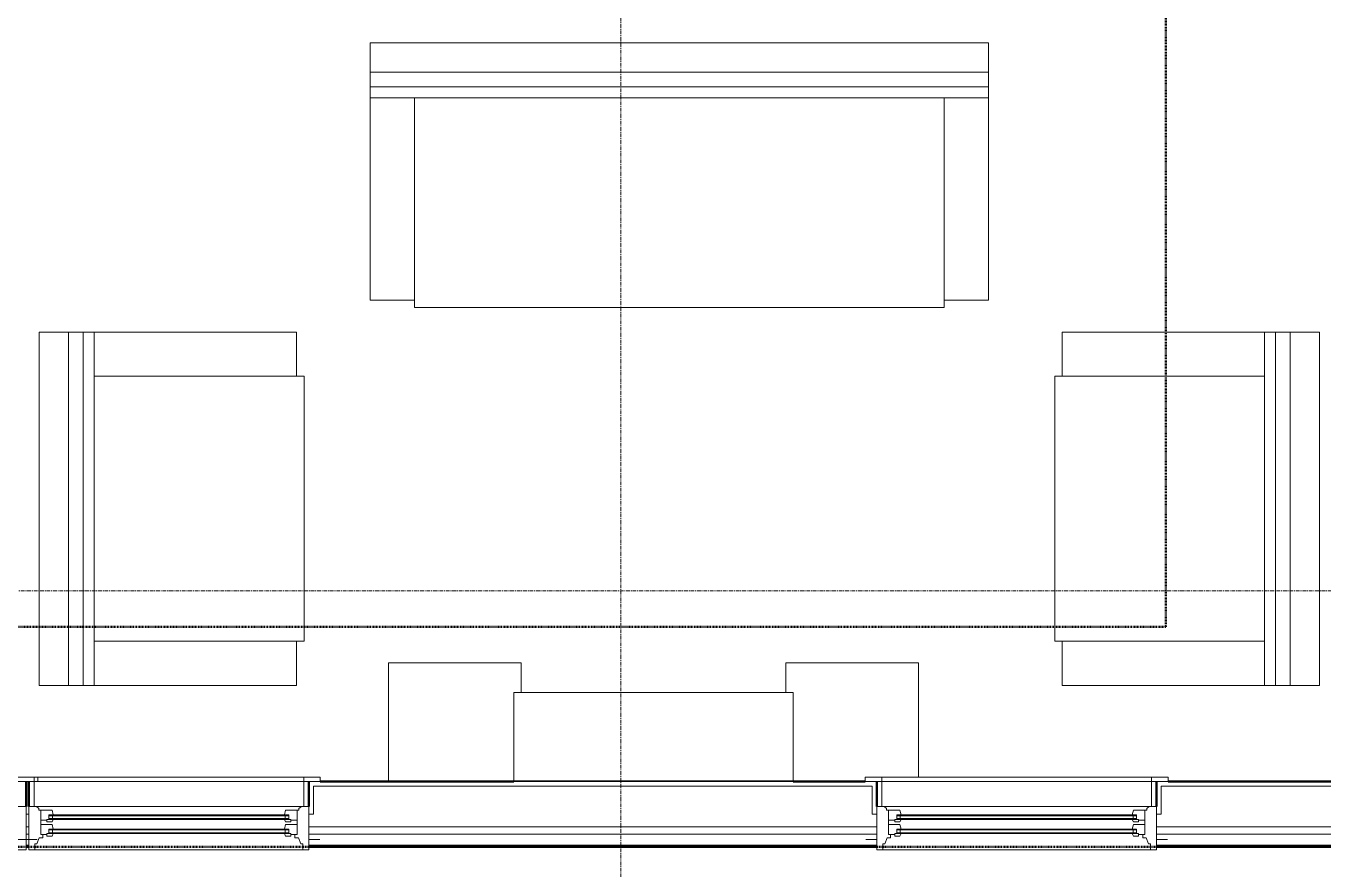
# Model space of a CAD drawing. Header units: inches. Extents: x -4217 to -1814, y 9706 to 12425.
# Drawn here: x -2254.1 to -2077.9, y 11244.4 to 11358.9 of the extents above; entities that cross this region are included whole.
import ezdxf

# ---------------------------------------------------------------- set-up
doc = ezdxf.new("R2010")
doc.units = ezdxf.units.IN
doc.header["$MEASUREMENT"] = 0
doc.linetypes.add('Dash 1_16_', pattern=[0.125, 0.0625, -0.0625])
doc.linetypes.add('Grid Line 1_2_', pattern=[0.875, 0.5, -0.125, 0.125, -0.125])
for name, color, linetype, lineweight in [('A-GLAZ-3', 7, 'Continuous', 9), ('A-GLAZ-4', 50, 'Continuous', 20), ('A-WALL-3', 250, 'Continuous', 50), ('A-WALL-4', 10, 'Continuous', 13), ('C-PROP-LINE-2', 91, 'Dash 1_16_', 50), ('I-FURN', 30, 'Continuous', 9), ('I-FURN-1', 7, 'Continuous', 9), ('S-GRID-1', 1, 'Grid Line 1_2_', 9)]:
    doc.layers.add(name, color=color, linetype=linetype, lineweight=lineweight)

msp = doc.modelspace()

# ---------------------------------------------------------------- linework, layer by layer
at = {"layer": 'A-GLAZ-3'}
for p, q in [((-2252.54952, 11256.8894), (-2293.69796, 11256.8894)), ((-2293.69796, 11256.2644), (-2252.54952, 11256.2644)), ((-2255.29796, 11256.8894), (-2214.14952, 11256.8894)), ((-2214.14952, 11256.2644), (-2255.29796, 11256.2644)), ((-2253.67296, 11256.2644), (-2215.77452, 11256.2644)), ((-2253.67296, 11252.8894), (-2253.67296, 11256.2644)), ((-2253.04796, 11256.2644), (-2253.04796, 11256.8894)), ((-2253.04796, 11252.8894), (-2253.04796, 11256.2644)), ((-2252.54952, 11256.2644), (-2252.54952, 11256.8894)), ((-2216.39952, 11256.2644), (-2216.39952, 11256.8894)), ((-2216.39952, 11252.8894), (-2216.39952, 11256.2644)), ((-2215.77452, 11256.2644), (-2215.77452, 11252.8894)), ((-2214.14952, 11256.8894), (-2214.14952, 11256.2644)), ((-2140.09796, 11256.8894), (-2098.94952, 11256.8894)), ((-2140.09796, 11256.2644), (-2140.09796, 11256.8894)), ((-2098.94952, 11256.2644), (-2140.09796, 11256.2644)), ((-2138.47296, 11256.2644), (-2100.57452, 11256.2644)), ((-2138.47296, 11252.8894), (-2138.47296, 11256.2644)), ((-2137.84796, 11256.2644), (-2137.84796, 11256.8894)), ((-2137.84796, 11252.8894), (-2137.84796, 11256.2644)), ((-2101.19952, 11256.2644), (-2101.19952, 11256.8894)), ((-2101.19952, 11252.8894), (-2101.19952, 11256.2644)), ((-2100.57452, 11256.2644), (-2100.57452, 11252.8894)), ((-2098.94952, 11256.8894), (-2098.94952, 11256.2644)), ((-2215.77452, 11252.8894), (-2253.67296, 11252.8894)), ((-2100.57452, 11252.8894), (-2138.47296, 11252.8894)), ((-2251.01671, 11251.6394), (-2250.42296, 11251.6394)), ((-2251.01671, 11251.2644), (-2250.42296, 11251.2644)), ((-2250.54796, 11251.2644), (-2250.54796, 11251.6394)), ((-2250.42296, 11251.7644), (-2219.02452, 11251.7644)), ((-2250.42296, 11251.6394), (-2219.02452, 11251.6394)), ((-2250.42296, 11251.2644), (-2219.02452, 11251.2644)), ((-2250.42296, 11251.1394), (-2219.02452, 11251.1394)), ((-2218.43077, 11251.6394), (-2219.02452, 11251.6394)), ((-2218.43077, 11251.2644), (-2219.02452, 11251.2644)), ((-2218.89952, 11251.2644), (-2218.89952, 11251.6394)), ((-2135.81671, 11251.6394), (-2135.22296, 11251.6394)), ((-2135.81671, 11251.2644), (-2135.22296, 11251.2644)), ((-2135.34796, 11251.2644), (-2135.34796, 11251.6394)), ((-2135.22296, 11251.7644), (-2103.82452, 11251.7644)), ((-2135.22296, 11251.6394), (-2103.82452, 11251.6394)), ((-2135.22296, 11251.2644), (-2103.82452, 11251.2644)), ((-2135.22296, 11251.1394), (-2103.82452, 11251.1394)), ((-2103.23077, 11251.6394), (-2103.82452, 11251.6394)), ((-2103.23077, 11251.2644), (-2103.82452, 11251.2644)), ((-2103.69952, 11251.2644), (-2103.69952, 11251.6394)), ((-2251.01671, 11249.7019), (-2250.42296, 11249.7019)), ((-2251.01671, 11249.3269), (-2250.42296, 11249.3269)), ((-2250.54796, 11249.3269), (-2250.54796, 11249.7019)), ((-2250.42296, 11249.8269), (-2219.02452, 11249.8269)), ((-2250.42296, 11249.7019), (-2219.02452, 11249.7019)), ((-2250.42296, 11249.3269), (-2219.02452, 11249.3269)), ((-2250.42296, 11249.2019), (-2219.02452, 11249.2019)), ((-2218.43077, 11249.7019), (-2219.02452, 11249.7019)), ((-2218.43077, 11249.3269), (-2219.02452, 11249.3269)), ((-2218.89952, 11249.3269), (-2218.89952, 11249.7019)), ((-2135.81671, 11249.7019), (-2135.22296, 11249.7019)), ((-2135.81671, 11249.3269), (-2135.22296, 11249.3269)), ((-2135.34796, 11249.3269), (-2135.34796, 11249.7019)), ((-2135.22296, 11249.8269), (-2103.82452, 11249.8269)), ((-2135.22296, 11249.7019), (-2103.82452, 11249.7019)), ((-2135.22296, 11249.3269), (-2103.82452, 11249.3269)), ((-2135.22296, 11249.2019), (-2103.82452, 11249.2019)), ((-2103.23077, 11249.7019), (-2103.82452, 11249.7019)), ((-2103.23077, 11249.3269), (-2103.82452, 11249.3269)), ((-2103.69952, 11249.3269), (-2103.69952, 11249.7019))]:
    msp.add_line(p, q, dxfattribs=at)
at = {"layer": 'A-GLAZ-4'}
for p, q in [((-2254.11202, 11252.8894), (-2292.13546, 11252.8894)), ((-2254.11202, 11247.0144), (-2254.11202, 11252.8894)), ((-2253.73546, 11252.8894), (-2215.71202, 11252.8894)), ((-2253.73546, 11247.0144), (-2253.73546, 11252.8894)), ((-2252.39171, 11252.60924), (-2252.72559, 11252.8894)), ((-2252.39171, 11252.60924), (-2252.39171, 11252.3894)), ((-2252.39171, 11252.3894), (-2250.57921, 11252.3894)), ((-2252.14171, 11249.0769), (-2252.14171, 11252.3894)), ((-2250.57921, 11252.3894), (-2250.42296, 11251.7644)), ((-2218.86827, 11252.3894), (-2219.02452, 11251.7644)), ((-2217.05577, 11252.3894), (-2218.86827, 11252.3894)), ((-2217.30577, 11249.0769), (-2217.30577, 11252.3894)), ((-2217.05577, 11252.60924), (-2216.72189, 11252.8894)), ((-2217.05577, 11252.60924), (-2217.05577, 11252.3894)), ((-2215.71202, 11252.8894), (-2215.71202, 11247.0144)), ((-2138.53546, 11252.8894), (-2100.51202, 11252.8894)), ((-2138.53546, 11247.0144), (-2138.53546, 11252.8894)), ((-2137.19171, 11252.60924), (-2137.52559, 11252.8894)), ((-2137.19171, 11252.60924), (-2137.19171, 11252.3894)), ((-2137.19171, 11252.3894), (-2135.37921, 11252.3894)), ((-2136.94171, 11249.0769), (-2136.94171, 11252.3894)), ((-2135.37921, 11252.3894), (-2135.22296, 11251.7644)), ((-2103.66827, 11252.3894), (-2103.82452, 11251.7644)), ((-2101.85577, 11252.3894), (-2103.66827, 11252.3894)), ((-2102.10577, 11249.0769), (-2102.10577, 11252.3894)), ((-2101.85577, 11252.60924), (-2101.52189, 11252.8894)), ((-2101.85577, 11252.60924), (-2101.85577, 11252.3894)), ((-2100.51202, 11252.8894), (-2100.51202, 11247.0144)), ((-2252.14171, 11251.0144), (-2251.29796, 11251.0144)), ((-2252.14171, 11250.4519), (-2250.57921, 11250.4519)), ((-2251.29796, 11251.1394), (-2251.29796, 11250.79565)), ((-2250.42608, 11251.1394), (-2251.29796, 11251.1394)), ((-2250.57921, 11250.79565), (-2251.29796, 11250.79565)), ((-2251.01671, 11251.1394), (-2251.01671, 11251.7644)), ((-2250.42296, 11251.7644), (-2251.01671, 11251.7644)), ((-2250.57921, 11250.79565), (-2250.42608, 11251.1394)), ((-2250.57921, 11250.4519), (-2250.42296, 11249.8269)), ((-2219.02452, 11251.7644), (-2218.43077, 11251.7644)), ((-2218.86827, 11250.4519), (-2219.02452, 11249.8269)), ((-2218.86827, 11250.79565), (-2219.02139, 11251.1394)), ((-2219.02139, 11251.1394), (-2218.14952, 11251.1394)), ((-2218.86827, 11250.79565), (-2218.14952, 11250.79565)), ((-2217.30577, 11250.4519), (-2218.86827, 11250.4519)), ((-2218.43077, 11251.1394), (-2218.43077, 11251.7644)), ((-2218.14952, 11251.1394), (-2218.14952, 11250.79565)), ((-2217.30577, 11251.0144), (-2218.14952, 11251.0144)), ((-2136.94171, 11251.0144), (-2136.09796, 11251.0144)), ((-2136.94171, 11250.4519), (-2135.37921, 11250.4519)), ((-2136.09796, 11251.1394), (-2136.09796, 11250.79565)), ((-2135.22608, 11251.1394), (-2136.09796, 11251.1394)), ((-2135.37921, 11250.79565), (-2136.09796, 11250.79565)), ((-2135.81671, 11251.1394), (-2135.81671, 11251.7644)), ((-2135.22296, 11251.7644), (-2135.81671, 11251.7644)), ((-2135.37921, 11250.79565), (-2135.22608, 11251.1394)), ((-2135.37921, 11250.4519), (-2135.22296, 11249.8269)), ((-2103.82452, 11251.7644), (-2103.23077, 11251.7644)), ((-2103.66827, 11250.4519), (-2103.82452, 11249.8269)), ((-2103.66827, 11250.79565), (-2103.82139, 11251.1394)), ((-2103.82139, 11251.1394), (-2102.94952, 11251.1394)), ((-2103.66827, 11250.79565), (-2102.94952, 11250.79565)), ((-2102.10577, 11250.4519), (-2103.66827, 11250.4519)), ((-2103.23077, 11251.1394), (-2103.23077, 11251.7644)), ((-2102.94952, 11251.1394), (-2102.94952, 11250.79565)), ((-2102.10577, 11251.0144), (-2102.94952, 11251.0144)), ((-2253.73546, 11248.3894), (-2255.23546, 11248.3894)), ((-2254.11202, 11248.3894), (-2252.61202, 11248.3894)), ((-2252.64827, 11247.8269), (-2252.32921, 11248.6394)), ((-2252.32921, 11248.6394), (-2251.86046, 11248.6394)), ((-2252.14171, 11249.0769), (-2251.29796, 11249.0769)), ((-2251.86046, 11248.6394), (-2251.86046, 11249.0769)), ((-2251.29796, 11249.2019), (-2251.29796, 11248.85815)), ((-2250.42608, 11249.2019), (-2251.29796, 11249.2019)), ((-2250.57921, 11248.85815), (-2251.29796, 11248.85815)), ((-2251.01671, 11249.2019), (-2251.01671, 11249.8269)), ((-2250.42296, 11249.8269), (-2251.01671, 11249.8269)), ((-2250.57921, 11248.85815), (-2250.42608, 11249.2019)), ((-2219.02452, 11249.8269), (-2218.43077, 11249.8269)), ((-2218.86827, 11248.85815), (-2219.02139, 11249.2019)), ((-2219.02139, 11249.2019), (-2218.14952, 11249.2019)), ((-2218.86827, 11248.85815), (-2218.14952, 11248.85815)), ((-2218.43077, 11249.2019), (-2218.43077, 11249.8269)), ((-2218.14952, 11249.2019), (-2218.14952, 11248.85815)), ((-2217.30577, 11249.0769), (-2218.14952, 11249.0769)), ((-2217.58702, 11248.6394), (-2217.58702, 11249.0769)), ((-2217.11827, 11248.6394), (-2217.58702, 11248.6394)), ((-2216.7992, 11247.8269), (-2217.11827, 11248.6394)), ((-2215.71202, 11248.3894), (-2214.21202, 11248.3894)), ((-2138.53546, 11248.3894), (-2140.03546, 11248.3894)), ((-2137.44827, 11247.8269), (-2137.12921, 11248.6394)), ((-2137.12921, 11248.6394), (-2136.66046, 11248.6394)), ((-2136.94171, 11249.0769), (-2136.09796, 11249.0769)), ((-2136.66046, 11248.6394), (-2136.66046, 11249.0769)), ((-2136.09796, 11249.2019), (-2136.09796, 11248.85815)), ((-2135.22608, 11249.2019), (-2136.09796, 11249.2019)), ((-2135.37921, 11248.85815), (-2136.09796, 11248.85815)), ((-2135.81671, 11249.2019), (-2135.81671, 11249.8269)), ((-2135.22296, 11249.8269), (-2135.81671, 11249.8269)), ((-2135.37921, 11248.85815), (-2135.22608, 11249.2019)), ((-2103.82452, 11249.8269), (-2103.23077, 11249.8269)), ((-2103.66827, 11248.85815), (-2103.82139, 11249.2019)), ((-2103.82139, 11249.2019), (-2102.94952, 11249.2019)), ((-2103.66827, 11248.85815), (-2102.94952, 11248.85815)), ((-2103.23077, 11249.2019), (-2103.23077, 11249.8269)), ((-2102.94952, 11249.2019), (-2102.94952, 11248.85815)), ((-2102.10577, 11249.0769), (-2102.94952, 11249.0769)), ((-2102.38702, 11248.6394), (-2102.38702, 11249.0769)), ((-2101.91827, 11248.6394), (-2102.38702, 11248.6394)), ((-2101.5992, 11247.8269), (-2101.91827, 11248.6394)), ((-2100.51202, 11248.3894), (-2099.01202, 11248.3894)), ((-2292.13546, 11247.0144), (-2254.11202, 11247.0144)), ((-2215.71202, 11247.0144), (-2253.73546, 11247.0144)), ((-2252.92296, 11247.8269), (-2252.64827, 11247.8269)), ((-2252.92296, 11247.0144), (-2252.92296, 11247.8269)), ((-2216.52452, 11247.8269), (-2216.7992, 11247.8269)), ((-2216.52452, 11247.0144), (-2216.52452, 11247.8269)), ((-2100.51202, 11247.0144), (-2138.53546, 11247.0144)), ((-2137.72296, 11247.8269), (-2137.44827, 11247.8269)), ((-2137.72296, 11247.0144), (-2137.72296, 11247.8269)), ((-2101.32452, 11247.8269), (-2101.5992, 11247.8269)), ((-2101.32452, 11247.0144), (-2101.32452, 11247.8269))]:
    msp.add_line(p, q, dxfattribs=at)
at = {"layer": 'A-WALL-3'}
for p, q in [((-2254.11202, 11256.2644), (-2254.11202, 11252.8894)), ((-2253.73546, 11252.8894), (-2253.73546, 11256.2644)), ((-2215.71202, 11256.2644), (-2215.71202, 11252.8894)), ((-2187.87076, 11256.2644), (-2214.14952, 11256.2644)), ((-2140.09796, 11256.2644), (-2149.87076, 11256.2644)), ((-2138.53546, 11252.8894), (-2138.53546, 11256.2644)), ((-2100.51202, 11256.2644), (-2100.51202, 11252.8894)), ((-2076.79874, 11256.2644), (-2098.94952, 11256.2644)), ((-2254.11202, 11247.3894), (-2253.73546, 11247.3894)), ((-2215.71202, 11247.3894), (-2138.53546, 11247.3894)), ((-2100.51202, 11247.3894), (-2067.92374, 11247.3894))]:
    msp.add_line(p, q, dxfattribs=at)
at = {"layer": 'A-WALL-4'}
for p, q in [((-2215.08702, 11255.6394), (-2215.08702, 11251.8269)), ((-2139.16046, 11255.6394), (-2215.08702, 11255.6394)), ((-2139.16046, 11251.8269), (-2139.16046, 11255.6394)), ((-2099.88702, 11255.6394), (-2099.88702, 11251.8269)), ((-2076.17374, 11255.6394), (-2099.88702, 11255.6394)), ((-2254.11202, 11251.8269), (-2253.73546, 11251.8269)), ((-2254.11202, 11250.1394), (-2253.73546, 11250.1394)), ((-2215.71202, 11251.8269), (-2215.08702, 11251.8269)), ((-2215.71202, 11250.1394), (-2138.53546, 11250.1394)), ((-2139.16046, 11251.8269), (-2138.53546, 11251.8269)), ((-2100.51202, 11251.8269), (-2099.88702, 11251.8269)), ((-2100.51202, 11250.1394), (-2070.67374, 11250.1394)), ((-2254.11202, 11249.1394), (-2253.73546, 11249.1394)), ((-2215.71202, 11249.1394), (-2138.53546, 11249.1394)), ((-2100.51202, 11249.1394), (-2069.67374, 11249.1394)), ((-2254.11202, 11247.6394), (-2253.73546, 11247.6394)), ((-2215.71202, 11247.6394), (-2138.53546, 11247.6394)), ((-2100.51202, 11247.6394), (-2068.17374, 11247.6394))]:
    msp.add_line(p, q, dxfattribs=at)
at = {"layer": 'C-PROP-LINE-2'}
for p, q in [((-2099.26202, 11277.2894), (-2099.26202, 12088.5894)), ((-2099.26202, 11277.2894), (-3402.04874, 11277.2894)), ((-2068.92374, 11247.3894), (-3400.04874, 11247.3894))]:
    msp.add_line(p, q, dxfattribs=at)
at = {"layer": 'I-FURN'}
for p, q in [((-2123.36049, 11352.6644), (-2207.36049, 11352.6644)), ((-2207.36049, 11349.1644), (-2207.36049, 11352.6644)), ((-2207.36049, 11352.6644), (-2123.36049, 11352.6644)), ((-2123.36049, 11352.6644), (-2123.36049, 11349.1644)), ((-2123.36049, 11350.6644), (-2207.36049, 11350.6644)), ((-2207.36049, 11321.6644), (-2207.36049, 11349.1644)), ((-2123.36049, 11349.1644), (-2207.36049, 11349.1644)), ((-2201.36049, 11349.1644), (-2201.36049, 11321.6644)), ((-2129.36049, 11321.6644), (-2129.36049, 11349.1644)), ((-2123.36049, 11349.1644), (-2123.36049, 11321.6644)), ((-2201.36049, 11321.6644), (-2207.36049, 11321.6644)), ((-2201.36049, 11320.6644), (-2201.36049, 11321.6644)), ((-2129.36049, 11320.6644), (-2201.36049, 11320.6644)), ((-2129.36049, 11321.6644), (-2129.36049, 11320.6644)), ((-2123.36049, 11321.6644), (-2129.36049, 11321.6644)), ((-2248.36049, 11269.3394), (-2248.36049, 11317.3394)), ((-2248.36049, 11317.3394), (-2248.36049, 11269.3394)), ((-2244.86049, 11317.3394), (-2248.36049, 11317.3394)), ((-2246.36049, 11269.3394), (-2246.36049, 11317.3394)), ((-2217.36049, 11317.3394), (-2244.86049, 11317.3394)), ((-2244.86049, 11269.3394), (-2244.86049, 11317.3394)), ((-2217.36049, 11311.3394), (-2217.36049, 11317.3394)), ((-2113.36049, 11317.3394), (-2085.86049, 11317.3394)), ((-2113.36049, 11311.3394), (-2113.36049, 11317.3394)), ((-2085.86049, 11317.3394), (-2082.36049, 11317.3394)), ((-2085.86049, 11269.3394), (-2085.86049, 11317.3394)), ((-2084.36049, 11269.3394), (-2084.36049, 11317.3394)), ((-2082.36049, 11269.3394), (-2082.36049, 11317.3394)), ((-2082.36049, 11317.3394), (-2082.36049, 11269.3394)), ((-2244.86049, 11311.3394), (-2217.36049, 11311.3394)), ((-2216.36049, 11311.3394), (-2217.36049, 11311.3394)), ((-2216.36049, 11275.3394), (-2216.36049, 11311.3394)), ((-2114.36049, 11311.3394), (-2113.36049, 11311.3394)), ((-2114.36049, 11275.3394), (-2114.36049, 11311.3394)), ((-2085.86049, 11311.3394), (-2113.36049, 11311.3394)), ((-2217.36049, 11275.3394), (-2244.86049, 11275.3394)), ((-2217.36049, 11275.3394), (-2216.36049, 11275.3394)), ((-2217.36049, 11269.3394), (-2217.36049, 11275.3394)), ((-2113.36049, 11275.3394), (-2114.36049, 11275.3394)), ((-2113.36049, 11275.3394), (-2085.86049, 11275.3394)), ((-2113.36049, 11269.3394), (-2113.36049, 11275.3394)), ((-2248.36049, 11269.3394), (-2244.86049, 11269.3394)), ((-2244.86049, 11269.3394), (-2217.36049, 11269.3394)), ((-2085.86049, 11269.3394), (-2113.36049, 11269.3394)), ((-2082.36049, 11269.3394), (-2085.86049, 11269.3394))]:
    msp.add_line(p, q, dxfattribs=at)
at = {"layer": 'I-FURN-1'}
for p, q in [((-2207.36049, 11352.6644), (-2207.36049, 11356.6644)), ((-2207.36049, 11356.6644), (-2123.36049, 11356.6644)), ((-2123.36049, 11356.6644), (-2123.36049, 11352.6644)), ((-2252.36049, 11317.3394), (-2252.36049, 11269.3394)), ((-2248.36049, 11317.3394), (-2252.36049, 11317.3394)), ((-2082.36049, 11317.3394), (-2078.36049, 11317.3394)), ((-2078.36049, 11317.3394), (-2078.36049, 11269.3394)), ((-2186.87076, 11272.3894), (-2204.87076, 11272.3894)), ((-2204.87076, 11272.3894), (-2204.87076, 11256.3894)), ((-2203.72115, 11272.42045), (-2204.21026, 11272.42045)), ((-2203.72115, 11272.38931), (-2203.72115, 11272.42045)), ((-2187.53366, 11272.4212), (-2188.52814, 11272.4212)), ((-2188.52814, 11272.4212), (-2188.52814, 11272.38931)), ((-2187.53366, 11272.38931), (-2187.53366, 11272.4212)), ((-2186.87076, 11268.3894), (-2186.87076, 11272.3894)), ((-2132.87076, 11272.3894), (-2150.87076, 11272.3894)), ((-2150.87076, 11272.3894), (-2150.87076, 11268.3894)), ((-2150.20786, 11272.4212), (-2150.20786, 11272.38931)), ((-2149.21338, 11272.4212), (-2150.20786, 11272.4212)), ((-2149.21338, 11272.38931), (-2149.21338, 11272.4212)), ((-2133.53126, 11272.42045), (-2134.02037, 11272.42045)), ((-2134.02037, 11272.42045), (-2134.02037, 11272.38931)), ((-2132.87076, 11256.8894), (-2132.87076, 11272.3894)), ((-2252.36049, 11269.3394), (-2248.36049, 11269.3394)), ((-2149.87076, 11268.3894), (-2187.87076, 11268.3894)), ((-2187.87076, 11268.3894), (-2187.87076, 11256.3894)), ((-2149.87076, 11256.3894), (-2149.87076, 11268.3894)), ((-2078.36049, 11269.3394), (-2082.36049, 11269.3394)), ((-2204.87076, 11256.3894), (-2187.87076, 11256.3894)), ((-2204.87076, 11256.2644), (-2204.87076, 11256.3894)), ((-2204.87076, 11256.3894), (-2187.87076, 11256.3894)), ((-2187.87076, 11256.3894), (-2149.87076, 11256.3894)), ((-2187.87076, 11256.2644), (-2187.87076, 11256.3894)), ((-2187.87076, 11256.3894), (-2149.87076, 11256.3894)), ((-2149.87076, 11256.2644), (-2187.87076, 11256.2644)), ((-2149.87076, 11256.3894), (-2140.09796, 11256.3894)), ((-2149.87076, 11256.3894), (-2149.87076, 11256.2644)), ((-2149.87076, 11256.3894), (-2140.09796, 11256.3894))]:
    msp.add_line(p, q, dxfattribs=at)
at = {"layer": 'S-GRID-1'}
for p, q in [((-2173.32374, 9836.17969), (-2173.32374, 12376.79045)), ((-1814.20638, 11282.1894), (-4168.71446, 11282.1894))]:
    msp.add_line(p, q, dxfattribs=at)

doc.saveas('drawing.dxf')
